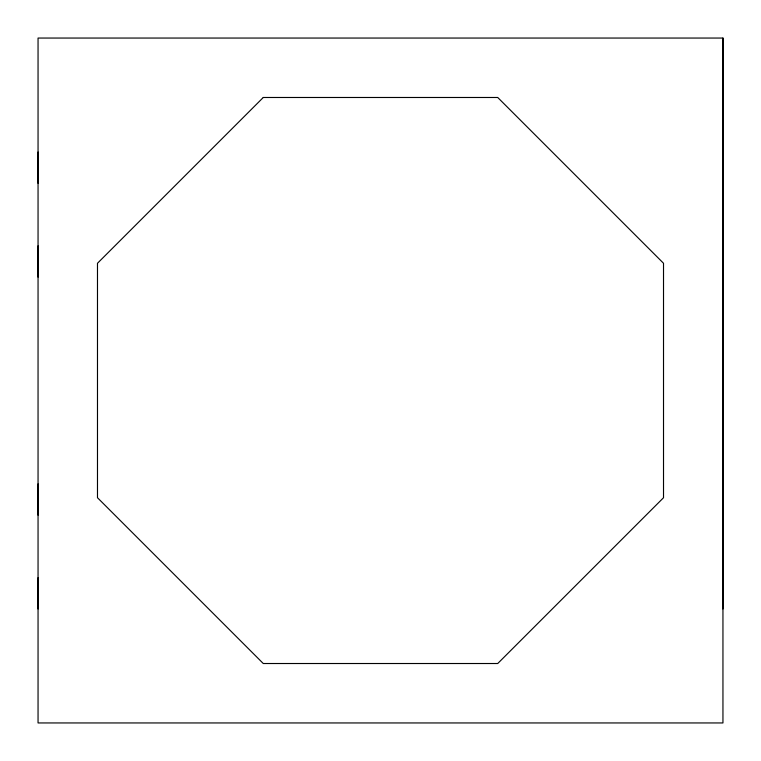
<?xml version="1.0" encoding="UTF-8"?>
<svg xmlns="http://www.w3.org/2000/svg" width="761" height="761" viewBox="0 0 761 761"><rect width="100%" height="100%" fill="white"/><g stroke="black" fill="none" stroke-linecap="round" stroke-linejoin="round"><path stroke-width="1.14" d="M38.05 608.971L38.05 577.704M38.05 515.159L38.05 483.891M38.05 277.109L38.05 245.841M38.05 183.296L38.05 152.029M722.95 38.05L722.95 722.95L38.05 722.95L38.05 38.05L722.95 38.05L722.95 608.971M263.268 97.484L97.484 263.268L97.484 497.732L263.268 663.516L497.732 663.516L663.516 497.732L663.516 263.268L497.732 97.484L263.268 97.484"/></g></svg>
